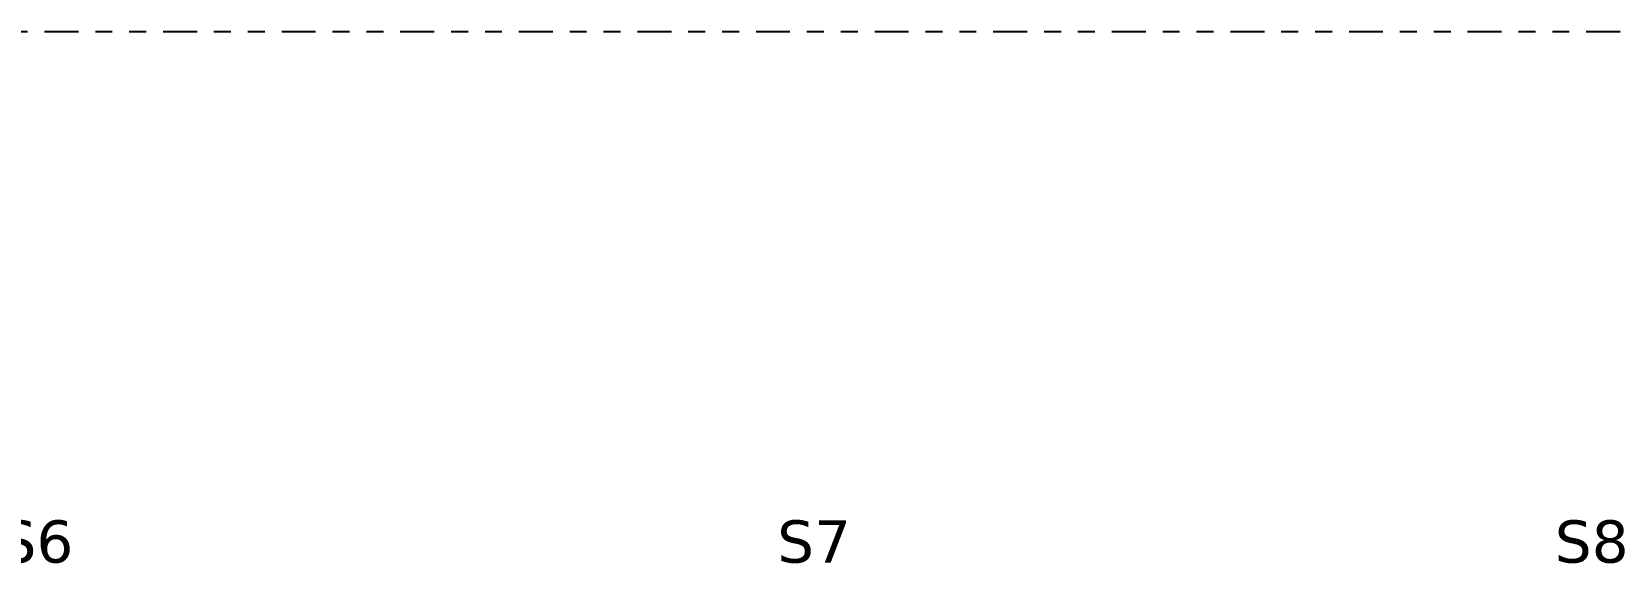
# Model space of a CAD drawing. Header units: metres. Extents: x -35.6 to 33, y -4 to 38.1.
# Drawn here: x -3.69 to 5.64, y 33.8 to 36.95 of the extents above; entities that cross this region are included whole.
import ezdxf

# ---------------------------------------------------------------- set-up
doc = ezdxf.new("R2010")
doc.units = ezdxf.units.M
doc.linetypes.add('_Grundgrenze_', pattern=[0.45, 0.2, -0.05, 0.05, -0.05, 0.05, -0.05])
doc.layers.add('C-PROP-LINE-OTLN', color=7, linetype='_Grundgrenze_', lineweight=25, true_color=0x800000)
doc.layers.add('S-GRID-____-IDEN', color=7, linetype='Continuous', lineweight=9, true_color=0x5555aa)
doc.styles.add('Verdana_B', font='verdana.ttf', dxfattribs={"height": 0.25})

# ---------------------------------------------------------------- blocks, each defined once
blk = doc.blocks.new('Family - ___-13919876--01_UG_OK_FFB_AF_ro')
at = {"layer": 'C-PROP-LINE-OTLN'}
blk.add_line((-33.7091, 36.9456), (23.307, 36.9456), dxfattribs=at)

msp = doc.modelspace()

# ---------------------------------------------------------------- block references
at = {"layer": 'C-PROP-LINE-OTLN'}
msp.add_blockref('Family - ___-13919876--01_UG_OK_FFB_AF_ro', (0, 0), dxfattribs=at)

# ---------------------------------------------------------------- texts
at = {"layer": 'S-GRID-____-IDEN', "color": 8, "lineweight": 5, "true_color": 0x808080, "char_height": 0.25, "width": 0.593249, "attachment_point": 1, "style": 'Verdana_B'}
for s, insert in [('S6', (-3.8745, 34.057)), ('S7', (0.7155, 34.057)), ('S8', (5.3055, 34.057))]:
    msp.add_mtext(s, dxfattribs=dict(at, insert=insert))

doc.saveas('drawing.dxf')
